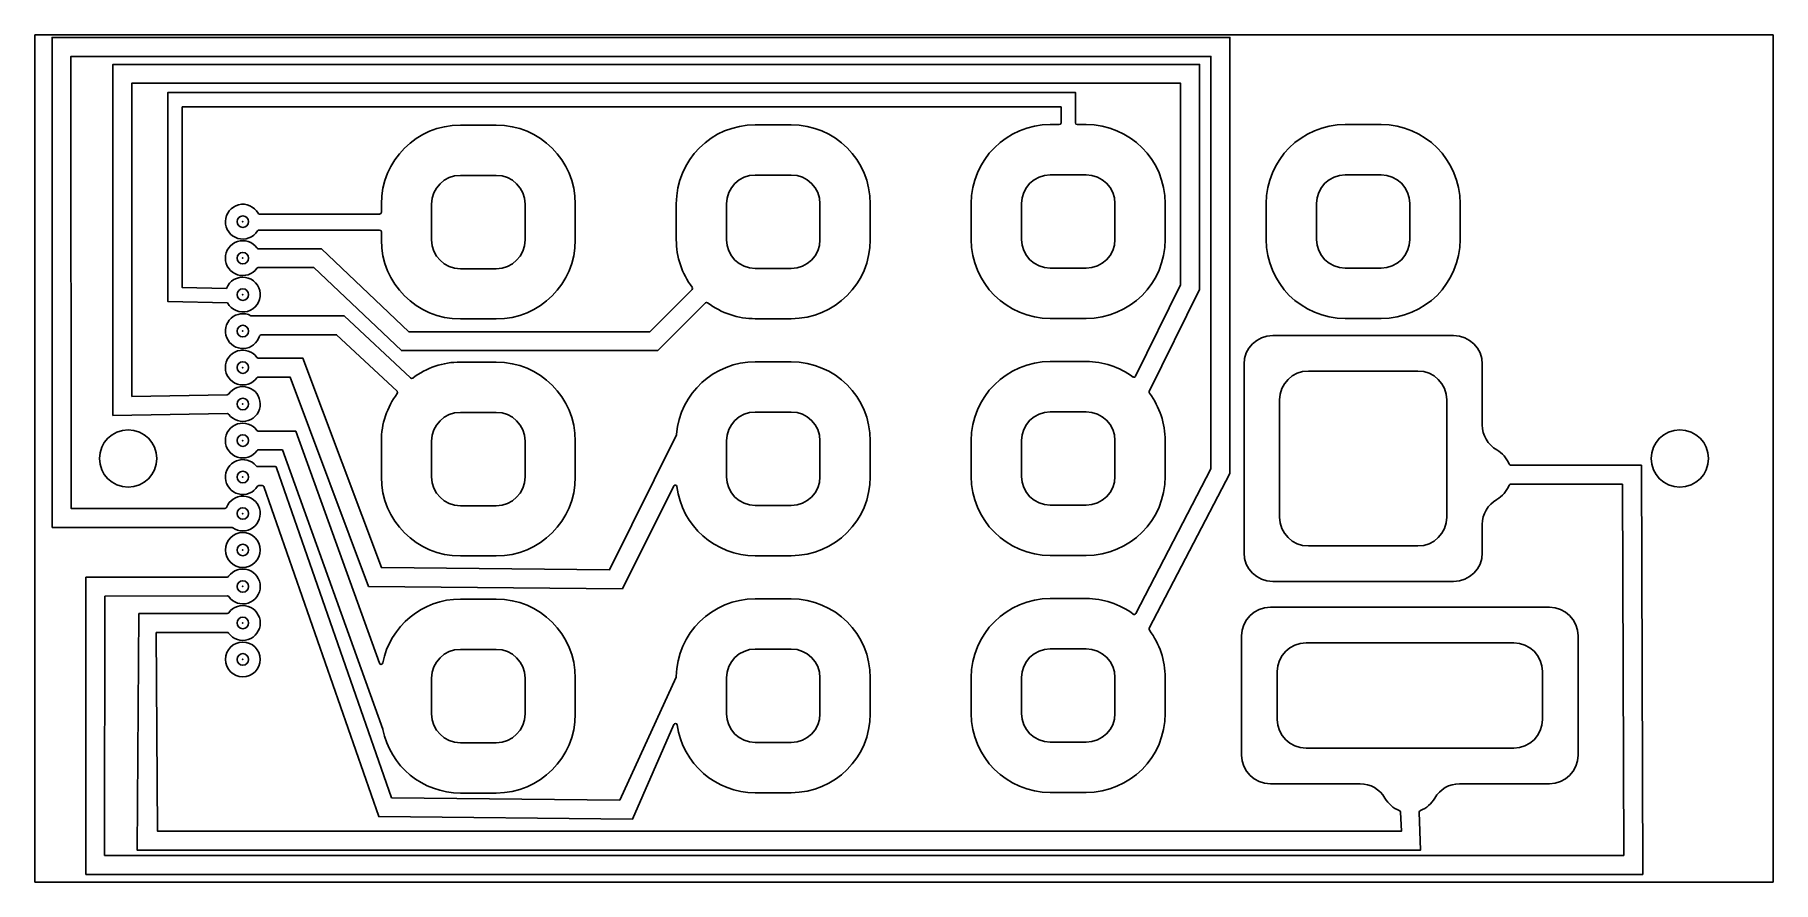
# Model space of a CAD drawing. Header units: millimetres. Extents: x 0 to 3073, y 0 to 1499.
import ezdxf

# ---------------------------------------------------------------- set-up
doc = ezdxf.new("R2010")
doc.units = ezdxf.units.MM
doc.header["$MEASUREMENT"] = 0
doc.layers.add('CONSTRUCTION', color=178, linetype='Continuous', true_color=0x000000)
doc.layers.add('Default', color=178, linetype='Continuous', true_color=0x000000)

msp = doc.modelspace()

# ---------------------------------------------------------------- linework, layer by layer
at = {"layer": 'CONSTRUCTION'}
for p, q in [((3073.4, 1498.6), (0, 1498.6)), ((0, 1498.6), (0, 0)), ((3073.4, 0), (3073.4, 1498.6)), ((1795.3, 1339.8), (1811.3, 1339.8)), ((1842.7, 1339.8), (1858.8, 1339.8)), ((2380.2, 1339.8), (2316.7, 1339.8)), ((815.9, 1250), (752.4, 1250)), ((1337.3, 1250.5), (1273.8, 1250.5)), ((1858.8, 1250.9), (1795.3, 1250.9)), ((2380.2, 1250.9), (2316.7, 1250.9)), ((701.6, 1199.2), (701.6, 1135.7)), ((866.7, 1135.7), (866.7, 1199.2)), ((1223, 1199.7), (1223, 1136.2)), ((1388.1, 1136.2), (1388.1, 1199.7)), ((1655.6, 1136.6), (1655.6, 1200.1)), ((1744.5, 1200.1), (1744.5, 1136.6)), ((1909.6, 1136.6), (1909.6, 1200.1)), ((1998.5, 1200.1), (1998.5, 1136.6)), ((2177, 1200.1), (2177, 1136.6)), ((2265.9, 1200.1), (2265.9, 1136.6)), ((2431, 1136.6), (2431, 1200.1)), ((2519.9, 1136.6), (2519.9, 1200.1)), ((752.4, 1084.9), (815.9, 1084.9)), ((1273.8, 1085.4), (1337.3, 1085.4)), ((1795.3, 1085.8), (1858.8, 1085.8)), ((2316.7, 1085.8), (2380.2, 1085.8)), ((546.8, 1001.5), (383.6, 1001.5)), ((1858.8, 996.9), (1795.3, 996.9)), ((2316.7, 996.9), (2380.2, 996.9)), ((815.9, 919.8), (752.4, 919.8)), ((1337.3, 920.3), (1273.8, 920.3)), ((2445.3, 903.9), (2251.6, 903.9)), ((815.9, 830.9), (752.4, 830.9)), ((1337.3, 831.4), (1273.8, 831.4)), ((1858.8, 831.9), (1795.3, 831.9)), ((2200.8, 853.1), (2200.8, 645.5)), ((2496.1, 645.5), (2496.1, 853.1)), ((461.4, 797.8), (395.2, 797.8)), ((612.7, 780.1), (612.7, 716.6)), ((701.6, 780.1), (701.6, 716.6)), ((866.7, 716.6), (866.7, 780.1)), ((955.6, 716.6), (955.6, 780.1)), ((1223, 780.6), (1223, 717.1)), ((1388.1, 717.1), (1388.1, 780.6)), ((1477, 717.1), (1477, 780.6)), ((1744.5, 781), (1744.5, 717.6)), ((1909.6, 717.6), (1909.6, 781)), ((395.2, 764.4), (438, 764.4)), ((438, 764.4), (615.2, 270.8)), ((752.4, 665.8), (815.9, 665.8)), ((1273.8, 666.3), (1337.3, 666.3)), ((1795.3, 666.8), (1858.8, 666.8)), ((2251.6, 594.7), (2445.3, 594.7)), ((752.4, 576.9), (815.9, 576.9)), ((1273.8, 577.4), (1337.3, 577.4)), ((815.9, 500.7), (752.4, 500.7)), ((340.4, 475.2), (183.7, 475.3)), ((2622.7, 486.3), (2184.4, 486.3)), ((2677.6, 486.3), (2622.7, 486.3)), ((214.7, 441.9), (340.3, 441.8)), ((2133.6, 435.5), (2133.6, 416.5)), ((2728.4, 224.9), (2728.4, 435.5)), ((815.9, 411.8), (752.4, 411.8)), ((1337.3, 412.3), (1273.8, 412.3)), ((1858.8, 412.7), (1795.3, 412.7)), ((2133.6, 416.5), (2133.6, 314.9)), ((2614.6, 423.3), (2247.4, 423.3)), ((2196.6, 372.5), (2196.6, 287.9)), ((2665.4, 287.9), (2665.4, 372.5)), ((701.6, 361), (701.6, 297.5)), ((866.7, 297.5), (866.7, 361)), ((955.6, 297.5), (955.6, 361)), ((1223, 361.5), (1223, 298)), ((1388.1, 298), (1388.1, 361.5)), ((1744.5, 361.9), (1744.5, 298.4)), ((1909.6, 298.4), (1909.6, 361.9)), ((2133.6, 314.9), (2133.6, 224.9)), ((752.4, 246.7), (815.9, 246.7)), ((1273.8, 247.2), (1337.3, 247.2)), ((1795.3, 247.6), (1858.8, 247.6)), ((2247.4, 237.1), (2614.6, 237.1)), ((752.4, 157.8), (815.9, 157.8)), ((2184.4, 174.1), (2343, 174.1)), ((2519, 174.1), (2677.6, 174.1)), ((0, 0), (3073.4, 0))]:
    msp.add_line(p, q, dxfattribs=at)
for points in [[(340.7, 1024.5), (235.4, 1026.7), (235.4, 1396.5), (1839.7, 1396.5), (1839.7, 1342.8)], [(1814.3, 1342.8), (1814.3, 1371.1), (260.8, 1371.1), (260.8, 1051.6), (339, 1050)], [(664.3, 891.7), (546.8, 1001.5)], [(400.2, 968.1), (533.6, 968.1), (640.5, 868.2)], [(1134.3, 791.1), (1016.1, 552.6), (612.7, 556.4), (473.9, 926.8), (395.2, 926.8)], [(395.2, 893.4), (451.4, 893.4), (590.1, 523.2), (1038.9, 518.9), (1129.6, 700.7)], [(609.5, 387.2), (461.4, 797.8)], [(183.7, 475.3), (181, 56.9), (2449.9, 56.9), (2447.7, 123.9)], [(2414.2, 124.2), (2416.1, 90.3), (217.1, 90.3), (214.7, 441.9)]]:
    msp.add_lwpolyline(points, dxfattribs=at)
for centre, radius in [((367.8, 1168.1), 10.2), ((367.8, 1103.6), 10.2), ((367.8, 1039.1), 10.2), ((367.8, 974.6), 10.2), ((367.8, 910.1), 10.2), ((367.8, 845.6), 10.2), ((165.1, 749.3), 50.8), ((2908.3, 749.3), 50.8), ((367.8, 781), 10.2), ((367.8, 716.5), 10.2), ((367.8, 652), 10.2), ((367.8, 587.5), 30.8), ((367.8, 587.5), 10.2), ((367.8, 523), 10.2), ((367.8, 458.5), 10.2), ((367.8, 394), 30.8), ((367.8, 394), 10.2)]:
    msp.add_circle(centre, radius, dxfattribs=at)
for centre, radius, start, end in [((1795.3, 1200.1), 139.7, 90, 180), ((1811.3, 1342.8), 3, 270, 0), ((1842.7, 1342.8), 3, 180, 270), ((1858.8, 1200.1), 139.7, 360, 90), ((2316.7, 1200.1), 139.7, 90, 180), ((2380.2, 1200.1), 139.7, 360, 90), ((752.4, 1199.2), 50.8, 90, 180), ((815.9, 1199.2), 50.8, 0, 90), ((1273.8, 1199.7), 50.8, 90, 180), ((1337.3, 1199.7), 50.8, 0, 90), ((1795.3, 1200.1), 50.8, 90, 180), ((1858.8, 1200.1), 50.8, 0, 90), ((2316.7, 1200.1), 50.8, 90, 180), ((2380.2, 1200.1), 50.8, 0, 90), ((752.4, 1135.7), 50.8, 180, 270), ((815.9, 1135.7), 50.8, 270, 0), ((1273.8, 1136.2), 50.8, 180, 270), ((1337.3, 1136.2), 50.8, 270, 0), ((1795.3, 1136.6), 139.7, 180, 270), ((1795.3, 1136.6), 50.8, 180, 270), ((1858.8, 1136.6), 139.7, 270, 0), ((1858.8, 1136.6), 50.8, 270, 0), ((2316.7, 1136.6), 139.7, 180, 270), ((2316.7, 1136.6), 50.8, 180, 270), ((2380.2, 1136.6), 139.7, 270, 0), ((2380.2, 1136.6), 50.8, 270, 0), ((367.8, 1039.1), 30.8, 208.2513, 159.311), ((367.8, 974.6), 30.8, 62.1418, 343.5927), ((383.6, 1004.5), 3, 242.1418, 270), ((400.2, 965.1), 3, 90, 163.5927), ((367.8, 910.1), 30.8, 35.682, 324.318), ((395.2, 929.8), 3, 215.682, 270), ((395.2, 890.4), 3, 90, 144.318), ((666.4, 893.9), 3, 226.9506, 307.0829), ((752.4, 780.1), 139.7, 90, 127.0829), ((815.9, 780.1), 139.7, 0, 90), ((1273.8, 780.6), 139.7, 90, 175.2123), ((1337.3, 780.6), 139.7, 0, 90), ((2251.6, 853.1), 50.8, 90, 180), ((2445.3, 853.1), 50.8, 0, 90), ((752.4, 780.1), 139.7, 142.9622, 180), ((638.5, 866), 3, 322.9622, 46.9506), ((752.4, 780.1), 50.8, 90, 180), ((815.9, 780.1), 50.8, 0, 90), ((1273.8, 780.6), 50.8, 90, 180), ((1337.3, 780.6), 50.8, 0, 90), ((1795.3, 781), 50.8, 90, 180), ((1858.8, 781), 50.8, 0, 90), ((367.8, 781), 30.8, 35.682, 324.318), ((395.2, 800.8), 3, 215.682, 270), ((1131.6, 792.5), 3, 333.6351, 355.2123), ((395.2, 761.4), 3, 90, 144.318), ((752.4, 716.6), 139.7, 180, 270), ((752.4, 716.6), 50.8, 180, 270), ((815.9, 716.6), 139.7, 270, 0), ((815.9, 716.6), 50.8, 270, 0), ((1273.8, 717.1), 50.8, 180, 270), ((1337.3, 717.1), 139.7, 270, 0), ((1337.3, 717.1), 50.8, 270, 0), ((1795.3, 717.6), 50.8, 180, 270), ((1858.8, 717.6), 50.8, 270, 0), ((1132.2, 699.4), 3, 7.1257, 153.495), ((1273.8, 717.1), 139.7, 187.1257, 270), ((2251.6, 645.5), 50.8, 180, 270), ((2445.3, 645.5), 50.8, 270, 0), ((752.4, 361), 139.7, 90, 168.9667), ((815.9, 361), 139.7, 0, 90), ((340.4, 478.2), 3, 269.9489, 324.2859), ((367.8, 458.5), 30.8, 215.6498, 144.2859), ((2184.4, 435.5), 50.8, 90, 180), ((2677.6, 435.5), 50.8, 0, 90), ((340.3, 438.8), 3, 35.6498, 89.9489), ((752.4, 361), 50.8, 90, 180), ((815.9, 361), 50.8, 0, 90), ((1273.8, 361.5), 50.8, 90, 180), ((1337.3, 361.5), 50.8, 0, 90), ((1795.3, 361.9), 50.8, 90, 180), ((1858.8, 361.9), 50.8, 0, 90), ((2247.4, 372.5), 50.8, 90, 180), ((2614.6, 372.5), 50.8, 0, 90), ((612.3, 388.3), 3, 199.8361, 348.9667), ((752.4, 297.5), 50.8, 180, 270), ((815.9, 297.5), 139.7, 270, 0), ((815.9, 297.5), 50.8, 270, 0), ((1273.8, 298), 50.8, 180, 270), ((1337.3, 298), 50.8, 270, 0), ((1795.3, 298.4), 50.8, 180, 270), ((1858.8, 298.4), 50.8, 270, 0), ((2247.4, 287.9), 50.8, 180, 270), ((2614.6, 287.9), 50.8, 270, 0), ((612.4, 269.7), 3, 11.1977, 19.7553), ((752.4, 297.5), 139.7, 191.1977, 270), ((2184.4, 224.9), 50.8, 180, 270), ((2677.6, 224.9), 50.8, 270, 0), ((2343, 123.3), 50.8, 29.9984, 90), ((2519, 123.3), 50.8, 90, 150.0016), ((2431, 174.1), 50.8, 209.9984, 248.46), ((2411.2, 124), 3, 3.1724, 68.46), ((2450.7, 124), 3, 111.4566, 181.8819), ((2431, 174.1), 50.8, 291.4566, 330.0016)]:
    msp.add_arc(centre, radius, start, end, dxfattribs=at)
at = {"layer": 'CONSTRUCTION', "color": 178, "lineweight": 25, "true_color": 0x000000}
msp.add_open_spline([(114.3, 749.3), (114.3, 777.4), (137, 800.1), (165.1, 800.1), (193.2, 800.1), (215.9, 777.4), (215.9, 749.3), (215.9, 721.2), (193.2, 698.5), (165.1, 698.5), (137, 698.5), (114.3, 721.2), (114.3, 749.3)], degree=3, knots=[0, 0, 0, 0, 1.25, 1.25, 1.25, 2.5, 2.5, 2.5, 3.75, 3.75, 3.75, 5, 5, 5, 5], dxfattribs=at)
at = {"layer": 'Default'}
for p, q in [((815.9, 1338.9), (752.4, 1338.9)), ((1337.3, 1339.4), (1273.8, 1339.4)), ((612.7, 1199.2), (612.7, 1184.6)), ((955.6, 1135.7), (955.6, 1199.2)), ((1134.1, 1199.7), (1134.1, 1136.2)), ((1477, 1136.2), (1477, 1199.7)), ((609.7, 1181.6), (397.3, 1181.6)), ((396.4, 1153.2), (609.7, 1153.2)), ((612.7, 1150.2), (612.7, 1135.7)), ((506.8, 1120.3), (395.2, 1120.3)), ((395.2, 1086.9), (493.5, 1086.9)), ((1970.4, 867.8), (2059.2, 1048.4)), ((752.4, 996), (815.9, 996)), ((1273.8, 996.5), (1337.3, 996.5)), ((2188.6, 966.9), (2508.3, 966.9)), ((1858.8, 920.8), (1795.3, 920.8)), ((2559.1, 916.1), (2559.1, 808.6)), ((340.2, 862), (171.5, 859.1)), ((138.1, 825.2), (340.5, 828.6)), ((1655.6, 781), (1655.6, 717.6)), ((1998.5, 717.6), (1998.5, 781)), ((393.9, 735), (424.8, 735)), ((427.6, 733), (630.9, 149.2)), ((2609.2, 737.3), (2840.6, 737.3)), ((2840.6, 737.3), (2842.6, 13.6)), ((402.2, 701.6), (396.4, 701.6)), ((2807.2, 703.9), (2609.2, 703.9)), ((2809.2, 47), (2807.2, 703.9)), ((30.7, 627.5), (348.2, 627.5)), ((2559.1, 632.7), (2559.1, 619)), ((2559.1, 619), (2559.1, 582.5)), ((1795.3, 577.9), (1858.8, 577.9)), ((90, 13.6), (90.5, 539.4)), ((90.5, 539.4), (340.3, 539.7)), ((2508.3, 531.7), (2188.6, 531.7)), ((123.7, 506.1), (123.5, 47)), ((340.4, 506.3), (123.7, 506.1)), ((1273.8, 501.2), (1337.3, 501.2)), ((1858.8, 501.6), (1795.3, 501.6)), ((1034.2, 145.4), (1133.9, 362.6)), ((1477, 361.5), (1477, 298)), ((1655.6, 361.9), (1655.6, 298.4)), ((1998.5, 298.4), (1998.5, 361.9)), ((1337.3, 158.3), (1273.8, 158.3)), ((1795.3, 158.7), (1858.8, 158.7)), ((123.5, 47), (2809.2, 47)), ((2842.6, 13.6), (90, 13.6))]:
    msp.add_line(p, q, dxfattribs=at)
for points in [[(1970.2, 449), (2112.8, 722.9), (2112.8, 1493.8), (30.6, 1493.8), (30.7, 627.5)], [(336.2, 660.9), (64.1, 660.9), (64, 1460.4), (2079.4, 1460.4), (2079.4, 731.1), (1946.4, 475.2)], [(2059.2, 1048.4), (2059.2, 1446.2), (138.1, 1446.2), (138.1, 825.2)], [(171.5, 859.1), (171.5, 1412.8), (2025.8, 1412.8), (2025.8, 1056.2), (1946.2, 894.6)], [(1162.1, 1048), (1087.5, 973.4), (661.4, 973.4), (506.8, 1120.3)], [(493.5, 1086.9), (648.1, 940), (1101.3, 940), (1185.7, 1024.4)], [(2137.8, 582.5), (2137.8, 916.1)], [(1129.8, 278.9), (1057, 111.7), (608.2, 116), (405, 699.6)], [(630.9, 149.2), (1034.2, 145.4)]]:
    msp.add_lwpolyline(points, dxfattribs=at)
for centre, radius, start, end in [((752.4, 1199.2), 139.7, 90, 180), ((815.9, 1199.2), 139.7, 360, 90), ((1273.8, 1199.7), 139.7, 90, 180), ((1337.3, 1199.7), 139.7, 0, 90), ((367.8, 1168.1), 30.8, 29.0856, 327.9915), ((397.3, 1184.6), 3, 209.0856, 270), ((609.7, 1184.6), 3, 270, 0), ((396.4, 1150.2), 3, 90, 147.9915), ((609.7, 1150.2), 3, 0, 90), ((367.8, 1103.6), 30.8, 35.682, 324.318), ((395.2, 1123.3), 3, 215.682, 270), ((752.4, 1135.7), 139.7, 180, 270), ((815.9, 1135.7), 139.7, 270, 0), ((1273.8, 1136.2), 139.7, 180, 217.0649), ((1337.3, 1136.2), 139.7, 270, 0), ((395.2, 1083.9), 3, 90, 144.318), ((1160, 1050.1), 3, 315, 37.0649), ((1187.8, 1022.3), 3, 52.9351, 135), ((1273.8, 1136.2), 139.7, 232.9351, 270), ((2188.6, 916.1), 50.8, 90, 180), ((2508.3, 916.1), 50.8, 0, 90), ((1795.3, 781), 139.7, 90, 180), ((1858.8, 781), 139.7, 53.5786, 90), ((1943.5, 895.9), 3, 233.5786, 333.7873), ((340.1, 865), 3, 270.9684, 324.927), ((367.8, 845.6), 30.8, 216.2925, 144.927), ((1973.1, 866.5), 3, 153.8166, 216.7831), ((1858.8, 781), 139.7, 360, 36.7831), ((340.6, 825.6), 3, 36.2925, 90.9684), ((2609.9, 808.6), 50.8, 180, 240.0004), ((367.8, 716.5), 30.8, 39.4576, 327.9226), ((2559.1, 720.6), 50.8, 21.4792, 60.0004), ((2609.2, 740.3), 3, 201.4792, 270), ((393.9, 738), 3, 219.4576, 270), ((424.8, 732), 3, 19.1946, 90), ((1795.3, 717.6), 139.7, 180, 270), ((1858.8, 717.6), 139.7, 270, 360), ((367.8, 652), 30.8, 234.5703, 159.406), ((396.4, 698.6), 3, 90, 147.9226), ((402.2, 698.6), 3, 19.1937, 90), ((2609.9, 632.7), 50.8, 119.9996, 180), ((2559.1, 720.6), 50.8, 299.9996, 338.5208), ((2609.2, 700.9), 3, 90, 158.5208), ((336.2, 663.9), 3, 270, 339.406), ((348.2, 624.5), 3, 54.5703, 90), ((367.8, 523), 30.8, 215.7166, 144.3527), ((2188.6, 582.5), 50.8, 180, 270), ((2508.3, 582.5), 50.8, 270, 360), ((340.3, 542.7), 3, 270.055, 324.3527), ((340.4, 503.3), 3, 35.7166, 90.055), ((1273.8, 361.5), 139.7, 90, 179.0412), ((1337.3, 361.5), 139.7, 0, 90), ((1795.3, 361.9), 139.7, 90, 180), ((1858.8, 361.9), 139.7, 53.4497, 90), ((1943.7, 476.6), 3, 233.4497, 332.539), ((1972.9, 447.6), 3, 152.5034, 216.896), ((1858.8, 361.9), 139.7, 0, 36.896), ((1131.2, 363.8), 3, 335.3553, 359.0412), ((1132.6, 277.7), 3, 8.145, 156.474), ((1273.8, 298), 139.7, 188.145, 270), ((1337.3, 298), 139.7, 270, 0), ((1795.3, 298.4), 139.7, 180, 270), ((1858.8, 298.4), 139.7, 270, 0)]:
    msp.add_arc(centre, radius, start, end, dxfattribs=at)
for p in [(367.8, 1168.1), (367.8, 1103.6), (367.8, 1039.1), (367.8, 974.6), (367.8, 910.1), (367.8, 845.6), (367.8, 781), (367.8, 716.5), (367.8, 652), (367.8, 587.5), (367.8, 523), (367.8, 458.5), (367.8, 394)]:
    msp.add_point(p, dxfattribs=at)

doc.saveas('drawing.dxf')
